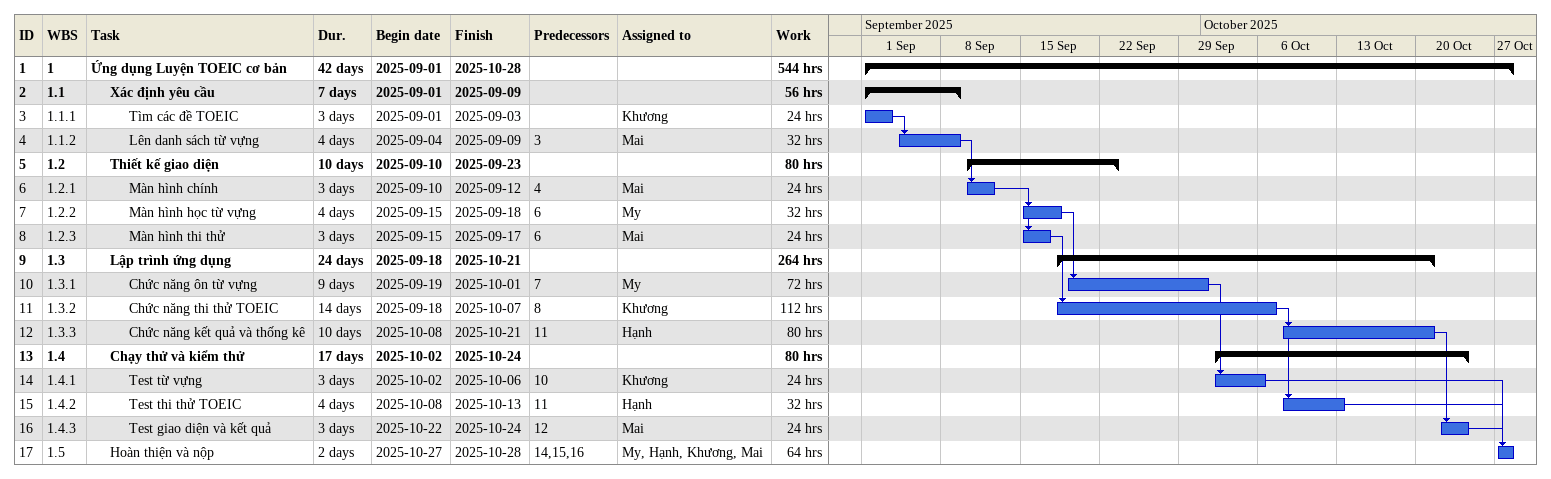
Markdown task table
| ID | WBS | Task | Duration | Start | Finish | Predecessors | Resources | Work (h) |
|---|---|---|---|---|---|---|---|---|
| 1 | 1 | **Ứng dụng Luyện TOEIC cơ bản** | 42d | 2025-09-01 | 2025-10-28 |  |  | 544 |
| 2 | 1.1 | **Xác định yêu cầu** | 7d | 2025-09-01 | 2025-09-09 |  |  | 56 |
| 3 | 1.1.1 | Tìm các đề TOEIC | 3d | 2025-09-01 | 2025-09-03 |  | Khương | 24 |
| 4 | 1.1.2 | Lên danh sách từ vựng | 4d | 2025-09-04 | 2025-09-09 | 3 | Mai | 32 |
| 5 | 1.2 | **Thiết kế giao diện** | 10d | 2025-09-10 | 2025-09-23 |  |  | 80 |
| 6 | 1.2.1 | Màn hình chính | 3d | 2025-09-10 | 2025-09-12 | 4 | Mai | 24 |
| 7 | 1.2.2 | Màn hình học từ vựng | 4d | 2025-09-15 | 2025-09-18 | 6 | My | 32 |
| 8 | 1.2.3 | Màn hình thi thử | 3d | 2025-09-15 | 2025-09-17 | 6 | Mai | 24 |
| 9 | 1.3 | **Lập trình ứng dụng** | 24d | 2025-09-18 | 2025-10-21 |  |  | 264 |
| 10 | 1.3.1 | Chức năng ôn từ vựng | 9d | 2025-09-19 | 2025-10-01 | 7 | My | 72 |
| 11 | 1.3.2 | Chức năng thi thử TOEIC | 14d | 2025-09-18 | 2025-10-07 | 8 | Khương | 112 |
| 12 | 1.3.3 | Chức năng kết quả và thống kê | 10d | 2025-10-08 | 2025-10-21 | 11 | Hạnh | 80 |
| 13 | 1.4 | **Chạy thử và kiểm thử** | 17d | 2025-10-02 | 2025-10-24 |  |  | 80 |
| 14 | 1.4.1 | Test từ vựng | 3d | 2025-10-02 | 2025-10-06 | 10 | Khương | 24 |
| 15 | 1.4.2 | Test thi thử TOEIC | 4d | 2025-10-08 | 2025-10-13 | 11 | Hạnh | 32 |
| 16 | 1.4.3 | Test giao diện và kết quả | 3d | 2025-10-22 | 2025-10-24 | 12 | Mai | 24 |
| 17 | 1.5 | Hoàn thiện và nộp | 2d | 2025-10-27 | 2025-10-28 | 14, 15, 16 | My, Hạnh, Khương, Mai | 64 |
